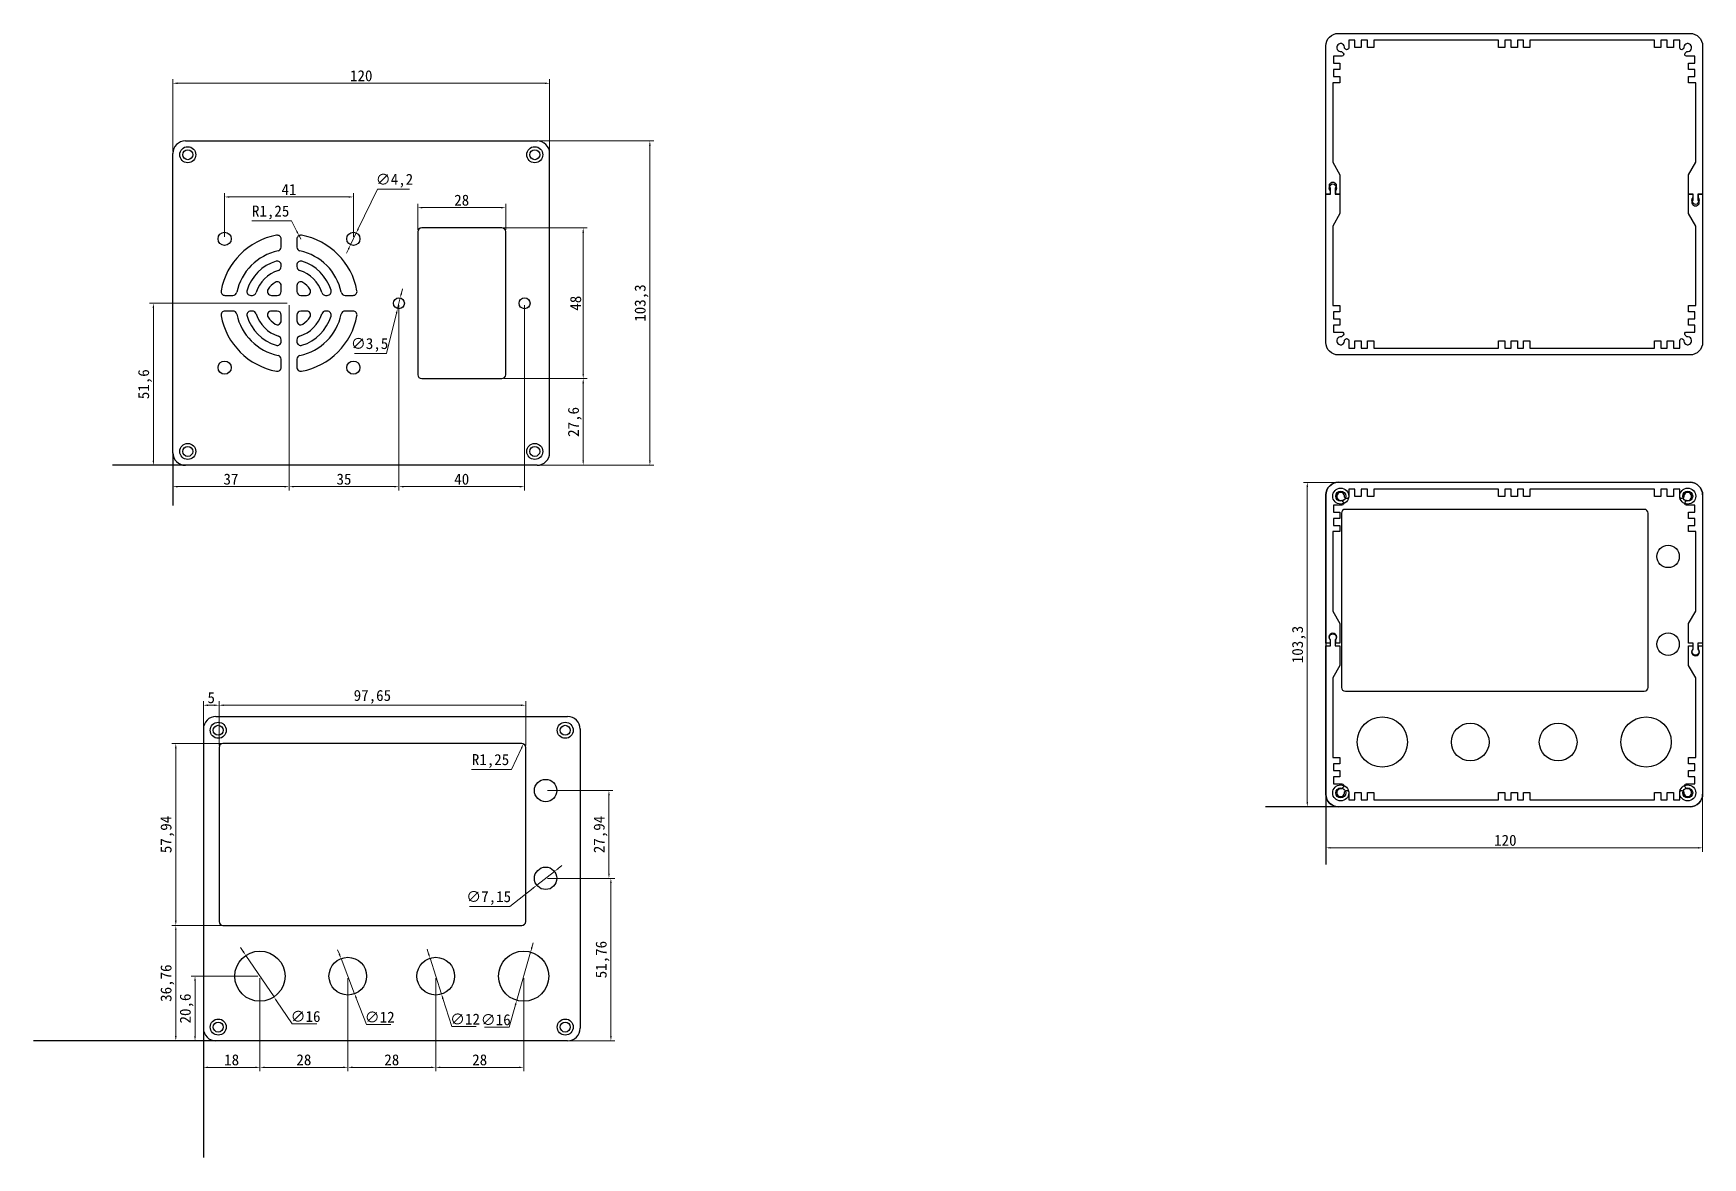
# Model space of a CAD drawing. Header units: millimetres. Extents: x 1033 to 1565, y -11271 to -10913.
import ezdxf

# ---------------------------------------------------------------- set-up
doc = ezdxf.new("R2010")
doc.units = ezdxf.units.MM
doc.layers.add('绘图层', color=7, linetype='Continuous', lineweight=30)
doc.styles.get("Standard").update_dxf_attribs({"font": ''})
doc.styles.get('Standard').set_extended_font_data('SimSun')
doc.dimstyles.new('ISO-25', dxfattribs={"dimtxt": 3.5, "dimasz": 1.5, "dimexe": 1.25, "dimexo": 0.625, "dimtad": 1, "dimtoh": 1, "dimtxsty": 'Standard', "dimcen": 1.5, "dimclrd": 1, "dimclre": 1, "dimadec": 0, "dimazin": 2, "dimtfac": 1, "dimtmove": 0, "dimatfit": 3, "dimfxl": 1, "dimlwd": 9, "dimlwe": 9, "dimarcsym": 0})

# ---------------------------------------------------------------- blocks, each defined once
blk = doc.blocks.new('*D5')
at = {"color": 1, "lineweight": 9}
for p, q in [((1077.73, -10950.49), (1077.73, -10927.49)), ((1079.23, -10928.74), (1196.23, -10928.74)), ((1197.73, -10950.49), (1197.73, -10927.49))]:
    blk.add_line(p, q, dxfattribs=at)
at = {"color": 1, "lineweight": -3}
for points in [[(1079.23, -10928.49), (1079.23, -10928.99), (1077.73, -10928.74)], [(1196.23, -10928.49), (1196.23, -10928.99), (1197.73, -10928.74)]]:
    blk.add_solid(points, dxfattribs=at)
at = {"layer": 'Defpoints', "color": 0, "lineweight": -3}
for p in [(1197.73, -10928.74), (1077.73, -10951.12), (1197.73, -10951.12)]:
    blk.add_point(p, dxfattribs=at)
at = {"color": 0, "lineweight": -3, "insert": (1137.73, -10926.37), "char_height": 3.5, "attachment_point": 5}
blk.add_mtext('120', dxfattribs=at)
blk = doc.blocks.new('*D6')
at = {"color": 1, "lineweight": 9}
for p, q in [((1194.36, -10947.09), (1230.9, -10947.09)), ((1229.65, -11048.89), (1229.65, -10948.59)), ((1194.36, -11050.39), (1230.9, -11050.39))]:
    blk.add_line(p, q, dxfattribs=at)
at = {"color": 1, "lineweight": -3}
for points in [[(1229.4, -10948.59), (1229.9, -10948.59), (1229.65, -10947.09)], [(1229.4, -11048.89), (1229.9, -11048.89), (1229.65, -11050.39)]]:
    blk.add_solid(points, dxfattribs=at)
at = {"layer": 'Defpoints', "color": 0, "lineweight": -3}
for p in [(1193.73, -10947.09), (1229.65, -10947.09), (1193.73, -11050.39)]:
    blk.add_point(p, dxfattribs=at)
at = {"color": 0, "lineweight": -3, "insert": (1226.98, -10998.74), "char_height": 3.5, "attachment_point": 5, "rotation": 90}
blk.add_mtext('103,3', dxfattribs=at)
blk = doc.blocks.new('*D19')
at = {"color": 1, "lineweight": 9}
for p, q in [((1444.89, -11155.73), (1444.89, -11173.47)), ((1564.89, -11155.73), (1564.89, -11173.47)), ((1563.39, -11172.22), (1446.39, -11172.22))]:
    blk.add_line(p, q, dxfattribs=at)
at = {"color": 1, "lineweight": -3}
for points in [[(1446.39, -11171.97), (1446.39, -11172.47), (1444.89, -11172.22)], [(1563.39, -11171.97), (1563.39, -11172.47), (1564.89, -11172.22)]]:
    blk.add_solid(points, dxfattribs=at)
at = {"layer": 'Defpoints', "color": 0, "lineweight": -3}
for p in [(1444.89, -11155.1), (1564.89, -11155.1), (1444.89, -11172.22)]:
    blk.add_point(p, dxfattribs=at)
at = {"color": 0, "lineweight": -3, "insert": (1502.07, -11169.85), "char_height": 3.5, "attachment_point": 5}
blk.add_mtext('120', dxfattribs=at)
blk = doc.blocks.new('*D20')
at = {"color": 1, "lineweight": 9}
for p, q in [((1448.27, -11055.83), (1437.75, -11055.83)), ((1439, -11057.33), (1439, -11157.63)), ((1448.27, -11159.13), (1437.75, -11159.13))]:
    blk.add_line(p, q, dxfattribs=at)
at = {"color": 1, "lineweight": -3}
for points in [[(1438.75, -11057.33), (1439.25, -11057.33), (1439, -11055.83)], [(1438.75, -11157.63), (1439.25, -11157.63), (1439, -11159.13)]]:
    blk.add_solid(points, dxfattribs=at)
at = {"layer": 'Defpoints', "color": 0, "lineweight": -3}
for p in [(1448.89, -11055.83), (1439, -11159.13), (1448.89, -11159.13)]:
    blk.add_point(p, dxfattribs=at)
at = {"color": 0, "lineweight": -3, "insert": (1436.33, -11107.48), "char_height": 3.5, "attachment_point": 5, "rotation": 90}
blk.add_mtext('103,3', dxfattribs=at)
blk = doc.blocks.new('*D21')
at = {"color": 1, "lineweight": 9}
for p, q in [((1114.73, -10999.42), (1114.73, -11058.45)), ((1077.73, -11047.12), (1077.73, -11058.45)), ((1079.23, -11057.2), (1113.23, -11057.2))]:
    blk.add_line(p, q, dxfattribs=at)
at = {"color": 1, "lineweight": -3}
for points in [[(1079.23, -11056.95), (1079.23, -11057.45), (1077.73, -11057.2)], [(1113.23, -11056.95), (1113.23, -11057.45), (1114.73, -11057.2)]]:
    blk.add_solid(points, dxfattribs=at)
at = {"layer": 'Defpoints', "color": 0, "lineweight": -3}
for p in [(1114.73, -10998.79), (1077.73, -11046.49), (1114.73, -11057.2)]:
    blk.add_point(p, dxfattribs=at)
at = {"color": 0, "lineweight": -3, "insert": (1096.23, -11054.83), "char_height": 3.5, "attachment_point": 5}
blk.add_mtext('37', dxfattribs=at)
blk = doc.blocks.new('*D22')
at = {"color": 1, "lineweight": 9}
for p, q in [((1114.73, -10999.42), (1114.73, -11058.45)), ((1149.73, -10999.42), (1149.73, -11058.45)), ((1116.23, -11057.2), (1148.23, -11057.2))]:
    blk.add_line(p, q, dxfattribs=at)
at = {"color": 1, "lineweight": -3}
for points in [[(1116.23, -11056.95), (1116.23, -11057.45), (1114.73, -11057.2)], [(1148.23, -11056.95), (1148.23, -11057.45), (1149.73, -11057.2)]]:
    blk.add_solid(points, dxfattribs=at)
at = {"layer": 'Defpoints', "color": 0, "lineweight": -3}
for p in [(1114.73, -10998.79), (1149.73, -10998.79), (1149.73, -11057.2)]:
    blk.add_point(p, dxfattribs=at)
at = {"color": 0, "lineweight": -3, "insert": (1132.23, -11054.83), "char_height": 3.5, "attachment_point": 5}
blk.add_mtext('35', dxfattribs=at)
blk = doc.blocks.new('*D23')
at = {"color": 1, "lineweight": 9}
for p, q in [((1149.73, -10999.42), (1149.73, -11058.45)), ((1189.73, -10999.42), (1189.73, -11058.45)), ((1151.23, -11057.2), (1188.23, -11057.2))]:
    blk.add_line(p, q, dxfattribs=at)
at = {"color": 1, "lineweight": -3}
for points in [[(1151.23, -11056.95), (1151.23, -11057.45), (1149.73, -11057.2)], [(1188.23, -11056.95), (1188.23, -11057.45), (1189.73, -11057.2)]]:
    blk.add_solid(points, dxfattribs=at)
at = {"layer": 'Defpoints', "color": 0, "lineweight": -3}
for p in [(1149.73, -10998.79), (1189.73, -10998.79), (1189.73, -11057.2)]:
    blk.add_point(p, dxfattribs=at)
at = {"color": 0, "lineweight": -3, "insert": (1169.73, -11054.83), "char_height": 3.5, "attachment_point": 5}
blk.add_mtext('40', dxfattribs=at)
blk = doc.blocks.new('*D24')
at = {"color": 1, "lineweight": 9}
for p, q in [((1114.11, -10998.79), (1070.29, -10998.79)), ((1071.54, -11048.89), (1071.54, -11000.29)), ((1081.11, -11050.39), (1070.29, -11050.39))]:
    blk.add_line(p, q, dxfattribs=at)
at = {"color": 1, "lineweight": -3}
for points in [[(1071.29, -11000.29), (1071.79, -11000.29), (1071.54, -10998.79)], [(1071.29, -11048.89), (1071.79, -11048.89), (1071.54, -11050.39)]]:
    blk.add_solid(points, dxfattribs=at)
at = {"layer": 'Defpoints', "color": 0, "lineweight": -3}
for p in [(1071.54, -10998.79), (1114.73, -10998.79), (1081.73, -11050.39)]:
    blk.add_point(p, dxfattribs=at)
at = {"color": 0, "lineweight": -3, "insert": (1068.87, -11024.59), "char_height": 3.5, "attachment_point": 5, "rotation": 90}
blk.add_mtext('51,6', dxfattribs=at)
blk = doc.blocks.new('*D25')
at = {"color": 1, "lineweight": 9}
for p, q in [((1094.23, -10977.67), (1094.23, -10963.7)), ((1133.73, -10964.95), (1095.73, -10964.95)), ((1135.23, -10977.67), (1135.23, -10963.7))]:
    blk.add_line(p, q, dxfattribs=at)
at = {"color": 1, "lineweight": -3}
for points in [[(1095.73, -10964.7), (1095.73, -10965.2), (1094.23, -10964.95)], [(1133.73, -10964.7), (1133.73, -10965.2), (1135.23, -10964.95)]]:
    blk.add_solid(points, dxfattribs=at)
at = {"layer": 'Defpoints', "color": 0, "lineweight": -3}
for p in [(1094.23, -10964.95), (1094.23, -10978.29), (1135.23, -10978.29)]:
    blk.add_point(p, dxfattribs=at)
at = {"color": 0, "lineweight": -3, "insert": (1114.73, -10962.57), "char_height": 3.5, "attachment_point": 5}
blk.add_mtext('41', dxfattribs=at)
blk = doc.blocks.new('*D26')
at = {"color": 1, "lineweight": 9}
for p, q in [((1183.11, -11022.79), (1209.66, -11022.79)), ((1208.41, -11048.89), (1208.41, -11024.29)), ((1194.36, -11050.39), (1209.66, -11050.39))]:
    blk.add_line(p, q, dxfattribs=at)
at = {"color": 1, "lineweight": -3}
for points in [[(1208.16, -11024.29), (1208.66, -11024.29), (1208.41, -11022.79)], [(1208.16, -11048.89), (1208.66, -11048.89), (1208.41, -11050.39)]]:
    blk.add_solid(points, dxfattribs=at)
at = {"layer": 'Defpoints', "color": 0, "lineweight": -3}
for p in [(1182.48, -11022.79), (1208.41, -11022.79), (1193.73, -11050.39)]:
    blk.add_point(p, dxfattribs=at)
at = {"color": 0, "lineweight": -3, "insert": (1205.74, -11036.59), "char_height": 3.5, "attachment_point": 5, "rotation": 90}
blk.add_mtext('27,6', dxfattribs=at)
blk = doc.blocks.new('*D27')
at = {"color": 1, "lineweight": 9}
for p, q in [((1183.11, -10974.79), (1209.66, -10974.79)), ((1208.41, -11021.29), (1208.41, -10976.29)), ((1183.11, -11022.79), (1209.66, -11022.79))]:
    blk.add_line(p, q, dxfattribs=at)
at = {"color": 1, "lineweight": -3}
for points in [[(1208.16, -10976.29), (1208.66, -10976.29), (1208.41, -10974.79)], [(1208.16, -11021.29), (1208.66, -11021.29), (1208.41, -11022.79)]]:
    blk.add_solid(points, dxfattribs=at)
at = {"layer": 'Defpoints', "color": 0, "lineweight": -3}
for p in [(1182.48, -10974.79), (1208.41, -10974.79), (1182.48, -11022.79)]:
    blk.add_point(p, dxfattribs=at)
at = {"color": 0, "lineweight": -3, "insert": (1206.03, -10998.79), "char_height": 3.5, "attachment_point": 5, "rotation": 90}
blk.add_mtext('48', dxfattribs=at)
blk = doc.blocks.new('*D28')
at = {"color": 1, "lineweight": 9}
for p, q in [((1155.73, -10975.42), (1155.73, -10967.11)), ((1182.23, -10968.36), (1157.23, -10968.36)), ((1183.73, -10975.42), (1183.73, -10967.11))]:
    blk.add_line(p, q, dxfattribs=at)
at = {"color": 1, "lineweight": -3}
for points in [[(1157.23, -10968.11), (1157.23, -10968.61), (1155.73, -10968.36)], [(1182.23, -10968.11), (1182.23, -10968.61), (1183.73, -10968.36)]]:
    blk.add_solid(points, dxfattribs=at)
at = {"layer": 'Defpoints', "color": 0, "lineweight": -3}
for p in [(1155.73, -10968.36), (1155.73, -10976.04), (1183.73, -10976.04)]:
    blk.add_point(p, dxfattribs=at)
at = {"color": 0, "lineweight": -3, "insert": (1169.73, -10965.99), "char_height": 3.5, "attachment_point": 5}
blk.add_mtext('28', dxfattribs=at)
blk = doc.blocks.new('*D29')
at = {"color": 1, "lineweight": 9}
for p, q in [((1142.87, -10962.46), (1136.8, -10975.05)), ((1153.14, -10962.46), (1142.87, -10962.46)), ((1134.32, -10980.18), (1136.14, -10976.4)), ((1133.67, -10981.54), (1133.02, -10982.89))]:
    blk.add_line(p, q, dxfattribs=at)
at = {"color": 1, "lineweight": -3}
for points in [[(1136.57, -10974.94), (1137.02, -10975.16), (1136.14, -10976.4)], [(1133.44, -10981.43), (1133.89, -10981.64), (1134.32, -10980.18)]]:
    blk.add_solid(points, dxfattribs=at)
at = {"layer": 'Defpoints', "color": 0, "lineweight": -3}
for p in [(1136.14, -10976.4), (1134.32, -10980.18)]:
    blk.add_point(p, dxfattribs=at)
at = {"color": 0, "lineweight": -3, "insert": (1148.31, -10959.79), "char_height": 3.5, "attachment_point": 5}
blk.add_mtext('∅4,2', dxfattribs=at)
blk = doc.blocks.new('*D30')
at = {"color": 1, "lineweight": 9}
for p, q in [((1150.15, -10997.09), (1149.32, -11000.49)), ((1150.51, -10995.64), (1150.86, -10994.18)), ((1145.82, -11014.75), (1148.96, -11001.95)), ((1135.56, -11014.75), (1145.82, -11014.75))]:
    blk.add_line(p, q, dxfattribs=at)
at = {"color": 1, "lineweight": -3}
for points in [[(1150.26, -10995.58), (1150.75, -10995.7), (1150.15, -10997.09)], [(1148.72, -11001.89), (1149.2, -11002.01), (1149.32, -11000.49)]]:
    blk.add_solid(points, dxfattribs=at)
at = {"layer": 'Defpoints', "color": 0, "lineweight": -3}
for p in [(1150.15, -10997.09), (1149.32, -11000.49)]:
    blk.add_point(p, dxfattribs=at)
at = {"color": 0, "lineweight": -3, "insert": (1140.38, -11012.08), "char_height": 3.5, "attachment_point": 5}
blk.add_mtext('∅3,5', dxfattribs=at)
blk = doc.blocks.new('*D31')
at = {"color": 1, "lineweight": 9}
for p, q in [((1102.86, -10972.55), (1115.53, -10972.55)), ((1115.53, -10972.55), (1117.24, -10975.93)), ((1118.48, -10978.38), (1117.92, -10977.27))]:
    blk.add_line(p, q, dxfattribs=at)
at = {"color": 1, "lineweight": -3}
blk.add_solid([(1117.46, -10975.82), (1117.02, -10976.04), (1117.92, -10977.27)], dxfattribs=at)
at = {"layer": 'Defpoints', "color": 0, "lineweight": -3}
for p in [(1117.92, -10977.27), (1118.48, -10978.38)]:
    blk.add_point(p, dxfattribs=at)
at = {"color": 0, "lineweight": -3, "insert": (1108.88, -10969.88), "char_height": 3.5, "attachment_point": 5}
blk.add_mtext('R1,25', dxfattribs=at)
blk = doc.blocks.new('*D33')
at = {"color": 1, "lineweight": 9}
for p, q in [((1105.46, -11213.72), (1105.46, -11243.39)), ((1087.46, -11230.32), (1087.46, -11243.39)), ((1088.96, -11242.14), (1103.96, -11242.14))]:
    blk.add_line(p, q, dxfattribs=at)
at = {"color": 1, "lineweight": -3}
for points in [[(1088.96, -11241.89), (1088.96, -11242.39), (1087.46, -11242.14)], [(1103.96, -11241.89), (1103.96, -11242.39), (1105.46, -11242.14)]]:
    blk.add_solid(points, dxfattribs=at)
at = {"layer": 'Defpoints', "color": 0, "lineweight": -3}
for p in [(1105.46, -11213.1), (1087.46, -11229.7), (1105.46, -11242.14)]:
    blk.add_point(p, dxfattribs=at)
at = {"color": 0, "lineweight": -3, "insert": (1096.46, -11239.76), "char_height": 3.5, "attachment_point": 5}
blk.add_mtext('18', dxfattribs=at)
blk = doc.blocks.new('*D34')
at = {"color": 1, "lineweight": 9}
for p, q in [((1105.46, -11213.72), (1105.46, -11243.39)), ((1133.46, -11213.72), (1133.46, -11243.39)), ((1106.96, -11242.14), (1131.96, -11242.14))]:
    blk.add_line(p, q, dxfattribs=at)
at = {"color": 1, "lineweight": -3}
for points in [[(1106.96, -11241.89), (1106.96, -11242.39), (1105.46, -11242.14)], [(1131.96, -11241.89), (1131.96, -11242.39), (1133.46, -11242.14)]]:
    blk.add_solid(points, dxfattribs=at)
at = {"layer": 'Defpoints', "color": 0, "lineweight": -3}
for p in [(1105.46, -11213.1), (1133.46, -11213.1), (1133.46, -11242.14)]:
    blk.add_point(p, dxfattribs=at)
at = {"color": 0, "lineweight": -3, "insert": (1119.46, -11239.76), "char_height": 3.5, "attachment_point": 5}
blk.add_mtext('28', dxfattribs=at)
blk = doc.blocks.new('*D35')
at = {"color": 1, "lineweight": 9}
for p, q in [((1133.46, -11213.72), (1133.46, -11243.39)), ((1161.46, -11213.72), (1161.46, -11243.39)), ((1134.96, -11242.14), (1159.96, -11242.14))]:
    blk.add_line(p, q, dxfattribs=at)
at = {"color": 1, "lineweight": -3}
for points in [[(1134.96, -11241.89), (1134.96, -11242.39), (1133.46, -11242.14)], [(1159.96, -11241.89), (1159.96, -11242.39), (1161.46, -11242.14)]]:
    blk.add_solid(points, dxfattribs=at)
at = {"layer": 'Defpoints', "color": 0, "lineweight": -3}
for p in [(1133.46, -11213.1), (1161.46, -11213.1), (1161.46, -11242.14)]:
    blk.add_point(p, dxfattribs=at)
at = {"color": 0, "lineweight": -3, "insert": (1147.46, -11239.76), "char_height": 3.5, "attachment_point": 5}
blk.add_mtext('28', dxfattribs=at)
blk = doc.blocks.new('*D36')
at = {"color": 1, "lineweight": 9}
for p, q in [((1161.46, -11213.72), (1161.46, -11243.39)), ((1189.46, -11213.72), (1189.46, -11243.39)), ((1162.96, -11242.14), (1187.96, -11242.14))]:
    blk.add_line(p, q, dxfattribs=at)
at = {"color": 1, "lineweight": -3}
for points in [[(1162.96, -11241.89), (1162.96, -11242.39), (1161.46, -11242.14)], [(1187.96, -11241.89), (1187.96, -11242.39), (1189.46, -11242.14)]]:
    blk.add_solid(points, dxfattribs=at)
at = {"layer": 'Defpoints', "color": 0, "lineweight": -3}
for p in [(1161.46, -11213.1), (1189.46, -11213.1), (1189.46, -11242.14)]:
    blk.add_point(p, dxfattribs=at)
at = {"color": 0, "lineweight": -3, "insert": (1175.46, -11239.76), "char_height": 3.5, "attachment_point": 5}
blk.add_mtext('28', dxfattribs=at)
blk = doc.blocks.new('*D37')
at = {"color": 1, "lineweight": 9}
for p, q in [((1104.83, -11213.1), (1083.55, -11213.1)), ((1084.8, -11232.2), (1084.8, -11214.6)), ((1090.83, -11233.7), (1083.55, -11233.7))]:
    blk.add_line(p, q, dxfattribs=at)
at = {"color": 1, "lineweight": -3}
for points in [[(1084.55, -11214.6), (1085.05, -11214.6), (1084.8, -11213.1)], [(1084.55, -11232.2), (1085.05, -11232.2), (1084.8, -11233.7)]]:
    blk.add_solid(points, dxfattribs=at)
at = {"layer": 'Defpoints', "color": 0, "lineweight": -3}
for p in [(1084.8, -11213.1), (1105.46, -11213.1), (1091.46, -11233.7)]:
    blk.add_point(p, dxfattribs=at)
at = {"color": 0, "lineweight": -3, "insert": (1082.13, -11223.4), "char_height": 3.5, "attachment_point": 5, "rotation": 90}
blk.add_mtext('20,6', dxfattribs=at)
blk = doc.blocks.new('*D38')
at = {"color": 1, "lineweight": 9}
for p, q in [((1093.08, -11196.94), (1077.43, -11196.94)), ((1078.68, -11232.2), (1078.68, -11198.44)), ((1090.83, -11233.7), (1077.43, -11233.7))]:
    blk.add_line(p, q, dxfattribs=at)
at = {"color": 1, "lineweight": -3}
for points in [[(1078.43, -11198.44), (1078.93, -11198.44), (1078.68, -11196.94)], [(1078.43, -11232.2), (1078.93, -11232.2), (1078.68, -11233.7)]]:
    blk.add_solid(points, dxfattribs=at)
at = {"layer": 'Defpoints', "color": 0, "lineweight": -3}
for p in [(1078.68, -11196.94), (1093.71, -11196.94), (1091.46, -11233.7)]:
    blk.add_point(p, dxfattribs=at)
at = {"color": 0, "lineweight": -3, "insert": (1076.01, -11215.32), "char_height": 3.5, "attachment_point": 5, "rotation": 90}
blk.add_mtext('36,76', dxfattribs=at)
blk = doc.blocks.new('*D39')
at = {"color": 1, "lineweight": 9}
for p, q in [((1093.08, -11139), (1077.43, -11139)), ((1078.68, -11195.44), (1078.68, -11140.5)), ((1093.08, -11196.94), (1077.43, -11196.94))]:
    blk.add_line(p, q, dxfattribs=at)
at = {"color": 1, "lineweight": -3}
for points in [[(1078.43, -11140.5), (1078.93, -11140.5), (1078.68, -11139)], [(1078.43, -11195.44), (1078.93, -11195.44), (1078.68, -11196.94)]]:
    blk.add_solid(points, dxfattribs=at)
at = {"layer": 'Defpoints', "color": 0, "lineweight": -3}
for p in [(1078.68, -11139), (1093.71, -11139), (1093.71, -11196.94)]:
    blk.add_point(p, dxfattribs=at)
at = {"color": 0, "lineweight": -3, "insert": (1076.01, -11167.97), "char_height": 3.5, "attachment_point": 5, "rotation": 90}
blk.add_mtext('57,94', dxfattribs=at)
blk = doc.blocks.new('*D40')
at = {"color": 1, "lineweight": 9}
for p, q in [((1087.46, -11133.67), (1087.46, -11125.56)), ((1092.46, -11139.62), (1092.46, -11125.56)), ((1088.96, -11126.81), (1090.96, -11126.81))]:
    blk.add_line(p, q, dxfattribs=at)
at = {"color": 1, "lineweight": -3}
for points in [[(1088.96, -11126.56), (1088.96, -11127.06), (1087.46, -11126.81)], [(1090.96, -11126.56), (1090.96, -11127.06), (1092.46, -11126.81)]]:
    blk.add_solid(points, dxfattribs=at)
at = {"layer": 'Defpoints', "color": 0, "lineweight": -3}
for p in [(1092.46, -11126.81), (1087.46, -11134.3), (1092.46, -11140.25)]:
    blk.add_point(p, dxfattribs=at)
at = {"color": 0, "lineweight": -3, "insert": (1089.96, -11124.43), "char_height": 3.5, "attachment_point": 5}
blk.add_mtext('5', dxfattribs=at)
blk = doc.blocks.new('*D41')
at = {"color": 1, "lineweight": 9}
for p, q in [((1092.46, -11139.62), (1092.46, -11125.56)), ((1190.11, -11139.62), (1190.11, -11125.56)), ((1093.96, -11126.81), (1188.61, -11126.81))]:
    blk.add_line(p, q, dxfattribs=at)
at = {"color": 1, "lineweight": -3}
for points in [[(1093.96, -11126.56), (1093.96, -11127.06), (1092.46, -11126.81)], [(1188.61, -11126.56), (1188.61, -11127.06), (1190.11, -11126.81)]]:
    blk.add_solid(points, dxfattribs=at)
at = {"layer": 'Defpoints', "color": 0, "lineweight": -3}
for p in [(1190.11, -11126.81), (1092.46, -11140.25), (1190.11, -11140.25)]:
    blk.add_point(p, dxfattribs=at)
at = {"color": 0, "lineweight": -3, "insert": (1141.28, -11124.14), "char_height": 3.5, "attachment_point": 5}
blk.add_mtext('97,65', dxfattribs=at)
blk = doc.blocks.new('*D42')
at = {"color": 1, "lineweight": 9}
for p, q in [((1185.54, -11147.24), (1188.75, -11140.47)), ((1172.87, -11147.24), (1185.54, -11147.24))]:
    blk.add_line(p, q, dxfattribs=at)
at = {"color": 1, "lineweight": -3}
blk.add_solid([(1188.53, -11140.36), (1188.98, -11140.58), (1189.39, -11139.12)], dxfattribs=at)
at = {"layer": 'Defpoints', "color": 0, "lineweight": -3}
for p in [(1188.86, -11140.25), (1189.39, -11139.12)]:
    blk.add_point(p, dxfattribs=at)
at = {"color": 0, "lineweight": -3, "insert": (1178.9, -11144.57), "char_height": 3.5, "attachment_point": 5}
blk.add_mtext('R1,25', dxfattribs=at)
blk = doc.blocks.new('*D43')
at = {"color": 1, "lineweight": 9}
for p, q in [((1197.08, -11181.94), (1218.49, -11181.94)), ((1217.24, -11232.2), (1217.24, -11183.44)), ((1204.08, -11233.7), (1218.49, -11233.7))]:
    blk.add_line(p, q, dxfattribs=at)
at = {"color": 1, "lineweight": -3}
for points in [[(1216.99, -11183.44), (1217.49, -11183.44), (1217.24, -11181.94)], [(1216.99, -11232.2), (1217.49, -11232.2), (1217.24, -11233.7)]]:
    blk.add_solid(points, dxfattribs=at)
at = {"layer": 'Defpoints', "color": 0, "lineweight": -3}
for p in [(1196.46, -11181.94), (1217.24, -11181.94), (1203.46, -11233.7)]:
    blk.add_point(p, dxfattribs=at)
at = {"color": 0, "lineweight": -3, "insert": (1214.57, -11207.82), "char_height": 3.5, "attachment_point": 5, "rotation": 90}
blk.add_mtext('51,76', dxfattribs=at)
blk = doc.blocks.new('*D44')
at = {"color": 1, "lineweight": 9}
for p, q in [((1197.08, -11154), (1217.86, -11154)), ((1216.61, -11180.44), (1216.61, -11155.5)), ((1197.08, -11181.94), (1217.86, -11181.94))]:
    blk.add_line(p, q, dxfattribs=at)
at = {"color": 1, "lineweight": -3}
for points in [[(1216.36, -11155.5), (1216.86, -11155.5), (1216.61, -11154)], [(1216.36, -11180.44), (1216.86, -11180.44), (1216.61, -11181.94)]]:
    blk.add_solid(points, dxfattribs=at)
at = {"layer": 'Defpoints', "color": 0, "lineweight": -3}
for p in [(1196.46, -11154), (1216.61, -11154), (1196.46, -11181.94)]:
    blk.add_point(p, dxfattribs=at)
at = {"color": 0, "lineweight": -3, "insert": (1213.94, -11167.97), "char_height": 3.5, "attachment_point": 5, "rotation": 90}
blk.add_mtext('27,94', dxfattribs=at)
blk = doc.blocks.new('*D45')
at = {"color": 1, "lineweight": 9}
for p, q in [((1100.13, -11205.23), (1099.29, -11203.99)), ((1100.97, -11206.47), (1109.95, -11219.72)), ((1115.77, -11228.31), (1110.79, -11220.96)), ((1123.59, -11228.31), (1115.77, -11228.31))]:
    blk.add_line(p, q, dxfattribs=at)
at = {"color": 1, "lineweight": -3}
for points in [[(1100.34, -11205.09), (1099.92, -11205.37), (1100.97, -11206.47)], [(1110.99, -11220.82), (1110.58, -11221.1), (1109.95, -11219.72)]]:
    blk.add_solid(points, dxfattribs=at)
at = {"layer": 'Defpoints', "color": 0, "lineweight": -3}
for p in [(1100.97, -11206.47), (1109.95, -11219.72)]:
    blk.add_point(p, dxfattribs=at)
at = {"color": 0, "lineweight": -3, "insert": (1119.99, -11225.94), "char_height": 3.5, "attachment_point": 5}
blk.add_mtext('∅16', dxfattribs=at)
blk = doc.blocks.new('*D46')
at = {"color": 1, "lineweight": 9}
for p, q in [((1130.76, -11206.1), (1130.22, -11204.7)), ((1131.3, -11207.5), (1135.62, -11218.69)), ((1139.4, -11228.52), (1136.15, -11220.09)), ((1147.16, -11228.52), (1139.4, -11228.52))]:
    blk.add_line(p, q, dxfattribs=at)
at = {"color": 1, "lineweight": -3}
for points in [[(1131, -11206.01), (1130.53, -11206.19), (1131.3, -11207.5)], [(1136.39, -11220), (1135.92, -11220.18), (1135.62, -11218.69)]]:
    blk.add_solid(points, dxfattribs=at)
at = {"layer": 'Defpoints', "color": 0, "lineweight": -3}
for p in [(1131.3, -11207.5), (1135.62, -11218.69)]:
    blk.add_point(p, dxfattribs=at)
at = {"color": 0, "lineweight": -3, "insert": (1143.6, -11226.14), "char_height": 3.5, "attachment_point": 5}
blk.add_mtext('∅12', dxfattribs=at)
blk = doc.blocks.new('*D47')
at = {"color": 1, "lineweight": 9}
for p, q in [((1159.17, -11205.95), (1158.72, -11204.52)), ((1159.63, -11207.38), (1163.29, -11218.81)), ((1166.59, -11229.15), (1163.74, -11220.24)), ((1174.35, -11229.15), (1166.59, -11229.15))]:
    blk.add_line(p, q, dxfattribs=at)
at = {"color": 1, "lineweight": -3}
for points in [[(1159.41, -11205.88), (1158.94, -11206.03), (1159.63, -11207.38)], [(1163.98, -11220.16), (1163.5, -11220.32), (1163.29, -11218.81)]]:
    blk.add_solid(points, dxfattribs=at)
at = {"layer": 'Defpoints', "color": 0, "lineweight": -3}
for p in [(1159.63, -11207.38), (1163.29, -11218.81)]:
    blk.add_point(p, dxfattribs=at)
at = {"color": 0, "lineweight": -3, "insert": (1170.79, -11226.77), "char_height": 3.5, "attachment_point": 5}
blk.add_mtext('∅12', dxfattribs=at)
blk = doc.blocks.new('*D48')
at = {"color": 1, "lineweight": 9}
for p, q in [((1191.67, -11205.41), (1187.25, -11220.78)), ((1192.08, -11203.96), (1192.5, -11202.52)), ((1184.79, -11229.36), (1186.84, -11222.23)), ((1176.96, -11229.36), (1184.79, -11229.36))]:
    blk.add_line(p, q, dxfattribs=at)
at = {"color": 1, "lineweight": -3}
for points in [[(1191.84, -11203.9), (1192.32, -11204.03), (1191.67, -11205.41)], [(1186.59, -11222.16), (1187.08, -11222.3), (1187.25, -11220.78)]]:
    blk.add_solid(points, dxfattribs=at)
at = {"layer": 'Defpoints', "color": 0, "lineweight": -3}
for p in [(1191.67, -11205.41), (1187.25, -11220.78)]:
    blk.add_point(p, dxfattribs=at)
at = {"color": 0, "lineweight": -3, "insert": (1180.56, -11226.98), "char_height": 3.5, "attachment_point": 5}
blk.add_mtext('∅16', dxfattribs=at)
blk = doc.blocks.new('*D49')
at = {"color": 1, "lineweight": 9}
for p, q in [((1200.46, -11178.81), (1201.64, -11177.89)), ((1199.28, -11179.74), (1193.64, -11184.13)), ((1185, -11190.88), (1192.46, -11185.06)), ((1172.23, -11190.88), (1185, -11190.88))]:
    blk.add_line(p, q, dxfattribs=at)
at = {"color": 1, "lineweight": -3}
for points in [[(1200.31, -11178.62), (1200.61, -11179.01), (1199.28, -11179.74)], [(1192.3, -11184.86), (1192.61, -11185.25), (1193.64, -11184.13)]]:
    blk.add_solid(points, dxfattribs=at)
at = {"layer": 'Defpoints', "color": 0, "lineweight": -3}
for p in [(1193.64, -11184.13), (1199.28, -11179.74)]:
    blk.add_point(p, dxfattribs=at)
at = {"color": 0, "lineweight": -3, "insert": (1178.3, -11188.21), "char_height": 3.5, "attachment_point": 5}
blk.add_mtext('∅7,15', dxfattribs=at)

msp = doc.modelspace()

# ---------------------------------------------------------------- linework, layer by layer
at = {"color": 7, "linetype": 'Continuous', "lineweight": 25}
for p, q in [((1155.733, -10976.043), (1155.733, -11021.543)), ((1182.483, -10974.793), (1156.983, -10974.793)), ((1183.733, -11021.543), (1183.733, -10976.043)), ((1112.233, -10980.932), (1112.233, -10978.384)), ((1117.233, -10978.384), (1117.233, -10980.932)), ((1112.233, -10987.131), (1112.233, -10986.607)), ((1117.233, -10986.607), (1117.233, -10987.131)), ((1094.324, -10996.293), (1096.872, -10996.293)), ((1102.547, -10996.293), (1103.071, -10996.293)), ((1109.12, -10996.293), (1110.983, -10996.293)), ((1112.233, -10995.043), (1112.233, -10993.18)), ((1117.233, -10993.18), (1117.233, -10995.043)), ((1118.483, -10996.293), (1120.345, -10996.293)), ((1126.394, -10996.293), (1126.919, -10996.293)), ((1132.593, -10996.293), (1135.141, -10996.293)), ((1096.872, -11001.293), (1094.324, -11001.293)), ((1103.071, -11001.293), (1102.547, -11001.293)), ((1110.983, -11001.293), (1109.12, -11001.293)), ((1112.233, -11004.405), (1112.233, -11002.543)), ((1117.233, -11002.543), (1117.233, -11004.405)), ((1120.345, -11001.293), (1118.483, -11001.293)), ((1126.919, -11001.293), (1126.394, -11001.293)), ((1135.141, -11001.293), (1132.593, -11001.293)), ((1112.233, -11010.979), (1112.233, -11010.455)), ((1117.233, -11010.455), (1117.233, -11010.979)), ((1112.233, -11019.201), (1112.233, -11016.653)), ((1117.233, -11016.653), (1117.233, -11019.201)), ((1156.983, -11022.793), (1182.483, -11022.793)), ((1449.895, -11065.679), (1449.895, -11121.119)), ((1546.295, -11064.429), (1451.145, -11064.429)), ((1547.545, -11121.119), (1547.545, -11065.679)), ((1451.145, -11122.369), (1546.295, -11122.369)), ((1092.458, -11140.245), (1092.458, -11195.685)), ((1188.858, -11138.995), (1093.708, -11138.995)), ((1190.108, -11195.685), (1190.108, -11140.245)), ((1093.708, -11196.935), (1188.858, -11196.935))]:
    msp.add_line(p, q, dxfattribs=at)
at = {"color": 3, "lineweight": -3}
for p, q in [((1081.733, -11050.393), (1058.559, -11050.393)), ((1077.733, -11046.493), (1077.733, -11063.204)), ((1444.895, -11155.754), (1444.895, -11177.535)), ((1448.895, -11159.129), (1425.674, -11159.129)), ((1087.458, -11230.32), (1087.458, -11270.876)), ((1091.458, -11233.695), (1033.325, -11233.695))]:
    msp.add_line(p, q, dxfattribs=at)
at = {"lineweight": -3}
for points in [[(1447.395, -10924.359), (1447.395, -10926.559), (1449.395, -10926.559), (1449.395, -10928.559), (1447.095, -10928.559), (1447.095, -10953.859), (1449.395, -10957.859), (1449.395, -10964.059), (1448.045, -10964.059), (1448.045, -10963.026, 2.3527418), (1446.245, -10963.026), (1446.245, -10964.059), (1444.895, -10964.059), (1444.895, -10916.859, -0.4142136), (1448.895, -10912.859), (1560.895, -10912.859, -0.4142136), (1564.895, -10916.859), (1564.895, -10964.059), (1563.395, -10964.059), (1563.395, -10966.004, -2.5395651), (1561.895, -10966.004), (1561.895, -10964.059), (1560.395, -10964.059), (1560.395, -10957.859), (1562.695, -10953.859), (1562.695, -10928.559), (1560.395, -10928.559), (1560.395, -10926.559), (1562.395, -10926.559), (1562.395, -10924.359), (1560.395, -10924.359), (1560.395, -10922.359), (1562.395, -10922.359), (1562.395, -10920.159), (1559.783, -10920.159, -0.6681786), (1559.359, -10919.135), (1559.908, -10918.586, 3.2651654), (1558.918, -10917.596), (1558.619, -10917.895, -0.6681786), (1557.595, -10917.47), (1557.595, -10915.059), (1555.595, -10915.059), (1555.595, -10917.359), (1553.595, -10917.359), (1553.595, -10915.059), (1551.595, -10915.059), (1551.595, -10917.359), (1549.595, -10917.359), (1549.595, -10915.059), (1509.895, -10915.059), (1509.895, -10917.359), (1507.895, -10917.359), (1507.895, -10915.059), (1505.895, -10915.059), (1505.895, -10917.359), (1503.895, -10917.359), (1503.895, -10915.059), (1501.895, -10915.059), (1501.895, -10917.359), (1499.895, -10917.359), (1499.895, -10915.059), (1460.195, -10915.059), (1460.195, -10917.359), (1458.195, -10917.359), (1458.195, -10915.059), (1456.195, -10915.059), (1456.195, -10917.359), (1454.195, -10917.359), (1454.195, -10915.059), (1452.195, -10915.059), (1452.195, -10917.47, -0.6681786), (1451.171, -10917.895), (1450.872, -10917.596, 3.2651654), (1449.882, -10918.586), (1450.431, -10919.135, -0.6681786), (1450.006, -10920.159), (1447.395, -10920.159), (1447.395, -10922.359), (1449.395, -10922.359), (1449.395, -10924.359)], [(1562.395, -11003.759), (1562.395, -11001.559), (1560.395, -11001.559), (1560.395, -10999.559), (1562.695, -10999.559), (1562.695, -10974.259), (1560.395, -10970.259), (1560.395, -10964.059), (1561.745, -10964.059), (1561.745, -10965.091, 2.3527418), (1563.545, -10965.091), (1563.545, -10964.059), (1564.895, -10964.059), (1564.895, -11011.259, -0.4142136), (1560.895, -11015.259), (1448.895, -11015.259, -0.4142136), (1444.895, -11011.259), (1444.895, -10964.059), (1446.395, -10964.059), (1446.395, -10962.114, -2.5395651), (1447.895, -10962.114), (1447.895, -10964.059), (1449.395, -10964.059), (1449.395, -10970.259), (1447.095, -10974.259), (1447.095, -10999.559), (1449.395, -10999.559), (1449.395, -11001.559), (1447.395, -11001.559), (1447.395, -11003.759), (1449.395, -11003.759), (1449.395, -11005.759), (1447.395, -11005.759), (1447.395, -11007.959), (1450.006, -11007.959, -0.6681786), (1450.431, -11008.983), (1449.882, -11009.532, 3.2651654), (1450.872, -11010.522), (1451.171, -11010.223, -0.6681786), (1452.195, -11010.647), (1452.195, -11013.059), (1454.195, -11013.059), (1454.195, -11010.759), (1456.195, -11010.759), (1456.195, -11013.059), (1458.195, -11013.059), (1458.195, -11010.759), (1460.195, -11010.759), (1460.195, -11013.059), (1499.895, -11013.059), (1499.895, -11010.759), (1501.895, -11010.759), (1501.895, -11013.059), (1503.895, -11013.059), (1503.895, -11010.759), (1505.895, -11010.759), (1505.895, -11013.059), (1507.895, -11013.059), (1507.895, -11010.759), (1509.895, -11010.759), (1509.895, -11013.059), (1549.595, -11013.059), (1549.595, -11010.759), (1551.595, -11010.759), (1551.595, -11013.059), (1553.595, -11013.059), (1553.595, -11010.759), (1555.595, -11010.759), (1555.595, -11013.059), (1557.595, -11013.059), (1557.595, -11010.647, -0.6681786), (1558.619, -11010.223), (1558.918, -11010.522, 3.2651654), (1559.908, -11009.532), (1559.359, -11008.983, -0.6681786), (1559.783, -11007.959), (1562.395, -11007.959), (1562.395, -11005.759), (1560.395, -11005.759), (1560.395, -11003.759)]]:
    msp.add_lwpolyline(points, format="xyb", close=True, dxfattribs=at)
at = {"color": 6, "lineweight": -3}
for points in [[(1447.395, -11067.329), (1447.395, -11069.529), (1449.395, -11069.529), (1449.395, -11071.529), (1447.095, -11071.529), (1447.095, -11096.829), (1449.395, -11100.829), (1449.395, -11107.029), (1448.045, -11107.029), (1448.045, -11105.997, 2.3527418), (1446.245, -11105.997), (1446.245, -11107.029), (1444.895, -11107.029), (1444.895, -11059.829, -0.4142136), (1448.895, -11055.829), (1560.895, -11055.829, -0.4142136), (1564.895, -11059.829), (1564.895, -11107.029), (1563.395, -11107.029), (1563.395, -11108.974, -2.5395651), (1561.895, -11108.974), (1561.895, -11107.029), (1560.395, -11107.029), (1560.395, -11100.829), (1562.695, -11096.829), (1562.695, -11071.529), (1560.395, -11071.529), (1560.395, -11069.529), (1562.395, -11069.529), (1562.395, -11067.329), (1560.395, -11067.329), (1560.395, -11065.329), (1562.395, -11065.329), (1562.395, -11063.129), (1559.783, -11063.129, -0.6681786), (1559.359, -11062.105), (1559.908, -11061.556, 3.2651654), (1558.918, -11060.566), (1558.619, -11060.865, -0.6681786), (1557.595, -11060.441), (1557.595, -11058.029), (1555.595, -11058.029), (1555.595, -11060.329), (1553.595, -11060.329), (1553.595, -11058.029), (1551.595, -11058.029), (1551.595, -11060.329), (1549.595, -11060.329), (1549.595, -11058.029), (1509.895, -11058.029), (1509.895, -11060.329), (1507.895, -11060.329), (1507.895, -11058.029), (1505.895, -11058.029), (1505.895, -11060.329), (1503.895, -11060.329), (1503.895, -11058.029), (1501.895, -11058.029), (1501.895, -11060.329), (1499.895, -11060.329), (1499.895, -11058.029), (1460.195, -11058.029), (1460.195, -11060.329), (1458.195, -11060.329), (1458.195, -11058.029), (1456.195, -11058.029), (1456.195, -11060.329), (1454.195, -11060.329), (1454.195, -11058.029), (1452.195, -11058.029), (1452.195, -11060.441, -0.6681786), (1451.171, -11060.865), (1450.872, -11060.566, 3.2651654), (1449.882, -11061.556), (1450.431, -11062.105, -0.6681786), (1450.006, -11063.129), (1447.395, -11063.129), (1447.395, -11065.329), (1449.395, -11065.329), (1449.395, -11067.329)], [(1562.395, -11147.629), (1562.395, -11145.429), (1560.395, -11145.429), (1560.395, -11143.429), (1562.695, -11143.429), (1562.695, -11118.129), (1560.395, -11114.129), (1560.395, -11107.929), (1561.745, -11107.929), (1561.745, -11108.962, 2.3527418), (1563.545, -11108.962), (1563.545, -11107.929), (1564.895, -11107.929), (1564.895, -11155.129, -0.4142136), (1560.895, -11159.129), (1448.895, -11159.129, -0.4142136), (1444.895, -11155.129), (1444.895, -11107.929), (1446.395, -11107.929), (1446.395, -11105.984, -2.5395651), (1447.895, -11105.984), (1447.895, -11107.929), (1449.395, -11107.929), (1449.395, -11114.129), (1447.095, -11118.129), (1447.095, -11143.429), (1449.395, -11143.429), (1449.395, -11145.429), (1447.395, -11145.429), (1447.395, -11147.629), (1449.395, -11147.629), (1449.395, -11149.629), (1447.395, -11149.629), (1447.395, -11151.829), (1450.006, -11151.829, -0.6681786), (1450.431, -11152.853), (1449.882, -11153.402, 3.2651654), (1450.872, -11154.392), (1451.171, -11154.093, -0.6681786), (1452.195, -11154.518), (1452.195, -11156.929), (1454.195, -11156.929), (1454.195, -11154.629), (1456.195, -11154.629), (1456.195, -11156.929), (1458.195, -11156.929), (1458.195, -11154.629), (1460.195, -11154.629), (1460.195, -11156.929), (1499.895, -11156.929), (1499.895, -11154.629), (1501.895, -11154.629), (1501.895, -11156.929), (1503.895, -11156.929), (1503.895, -11154.629), (1505.895, -11154.629), (1505.895, -11156.929), (1507.895, -11156.929), (1507.895, -11154.629), (1509.895, -11154.629), (1509.895, -11156.929), (1549.595, -11156.929), (1549.595, -11154.629), (1551.595, -11154.629), (1551.595, -11156.929), (1553.595, -11156.929), (1553.595, -11154.629), (1555.595, -11154.629), (1555.595, -11156.929), (1557.595, -11156.929), (1557.595, -11154.518, -0.6681786), (1558.619, -11154.093), (1558.918, -11154.392, 3.2651654), (1559.908, -11153.402), (1559.359, -11152.853, -0.6681786), (1559.783, -11151.829), (1562.395, -11151.829), (1562.395, -11149.629), (1560.395, -11149.629), (1560.395, -11147.629)]]:
    msp.add_lwpolyline(points, format="xyb", close=True, dxfattribs=at)
at = {"color": 7, "lineweight": -3}
for centre in [(1082.483, -10951.493), (1192.983, -10951.493), (1082.483, -11045.993), (1192.983, -11045.993), (1449.645, -11060.229), (1560.145, -11060.229), (1092.208, -11134.795), (1202.708, -11134.795), (1449.645, -11154.729), (1560.145, -11154.729), (1092.208, -11229.295), (1202.708, -11229.295)]:
    msp.add_circle(centre, 2.55, dxfattribs=at)
for centre in [(1082.483, -10951.493), (1192.983, -10951.493), (1082.483, -11045.993), (1192.983, -11045.993), (1449.645, -11060.229), (1560.145, -11060.229), (1092.208, -11134.795), (1202.708, -11134.795), (1449.645, -11154.729), (1560.145, -11154.729), (1092.208, -11229.295), (1202.708, -11229.295)]:
    msp.add_circle(centre, 1.6)
at = {"color": 7, "linetype": 'Continuous', "lineweight": 25}
for centre, radius in [((1094.233, -10978.293), 2.1), ((1135.233, -10978.293), 2.1), ((1149.733, -10998.793), 1.75), ((1189.733, -10998.793), 1.75), ((1094.233, -11019.293), 2.1), ((1135.233, -11019.293), 2.1), ((1553.895, -11079.429), 3.575), ((1553.895, -11107.369), 3.575), ((1462.895, -11138.529), 8), ((1546.895, -11138.529), 8), ((1490.895, -11138.529), 6), ((1518.895, -11138.529), 6), ((1196.458, -11153.995), 3.575), ((1196.458, -11181.935), 3.575), ((1105.458, -11213.095), 8), ((1189.458, -11213.095), 8), ((1133.458, -11213.095), 6), ((1161.458, -11213.095), 6)]:
    msp.add_circle(centre, radius, dxfattribs=at)
for centre, radius, start, end in [((1156.983, -10976.043), 1.25, 90, 180), ((1182.483, -10976.043), 1.25, 0, 90), ((1114.733, -10998.793), 22, 100.41187, 169.58813), ((1114.733, -10998.793), 17, 101.85757, 168.14243), ((1110.983, -10978.384), 1.25, 0, 100.41187), ((1110.983, -10980.932), 1.25, 281.85757, 0), ((1118.483, -10978.384), 1.25, 79.58813, 180), ((1118.483, -10980.932), 1.25, 180, 258.14243), ((1114.733, -10998.793), 17, 11.85757, 78.14243), ((1114.733, -10998.793), 22, 10.41187, 79.58813), ((1114.733, -10998.793), 14, 107.10464, 162.89536), ((1110.983, -10986.607), 1.25, 0, 107.10464), ((1110.983, -10987.131), 1.25, 287.82571, 0), ((1118.483, -10986.607), 1.25, 72.89536, 180), ((1118.483, -10987.131), 1.25, 180, 252.17429), ((1114.733, -10998.793), 14, 17.10464, 72.89536), ((1114.733, -10998.793), 11, 107.82571, 162.17429), ((1114.733, -10998.793), 8, 123.74899, 146.25101), ((1110.983, -10993.18), 1.25, 0, 123.74899), ((1118.483, -10993.18), 1.25, 56.25101, 180), ((1114.733, -10998.793), 11, 17.82571, 72.17429), ((1114.733, -10998.793), 8, 33.74899, 56.25101), ((1094.324, -10995.043), 1.25, 169.58813, 270), ((1096.872, -10995.043), 1.25, 270, 348.14243), ((1102.547, -10995.043), 1.25, 162.89536, 270), ((1103.071, -10995.043), 1.25, 270, 342.17429), ((1109.12, -10995.043), 1.25, 146.25101, 270), ((1110.983, -10995.043), 1.25, 270, 0), ((1118.483, -10995.043), 1.25, 180, 270), ((1120.345, -10995.043), 1.25, 270, 33.74899), ((1126.394, -10995.043), 1.25, 197.82571, 270), ((1126.919, -10995.043), 1.25, 270, 17.10464), ((1132.593, -10995.043), 1.25, 191.85757, 270), ((1135.141, -10995.043), 1.25, 270, 10.41187), ((1094.324, -11002.543), 1.25, 90, 190.41187), ((1114.733, -10998.793), 22, 190.41187, 259.58813), ((1096.872, -11002.543), 1.25, 11.85757, 90), ((1114.733, -10998.793), 17, 191.85757, 258.14243), ((1102.547, -11002.543), 1.25, 90, 197.10464), ((1114.733, -10998.793), 14, 197.10464, 252.89536), ((1103.071, -11002.543), 1.25, 17.82571, 90), ((1114.733, -10998.793), 11, 197.82571, 252.17429), ((1109.12, -11002.543), 1.25, 90, 213.74899), ((1114.733, -10998.793), 8, 213.74899, 236.25101), ((1110.983, -11002.543), 1.25, 0, 90), ((1118.483, -11002.543), 1.25, 90, 180), ((1114.733, -10998.793), 11, 287.82571, 342.17429), ((1114.733, -10998.793), 17, 281.85757, 348.14243), ((1114.733, -10998.793), 22, 280.41187, 349.58813), ((1114.733, -10998.793), 14, 287.10464, 342.89536), ((1114.733, -10998.793), 8, 303.74899, 326.25101), ((1120.345, -11002.543), 1.25, 326.25101, 90), ((1126.394, -11002.543), 1.25, 90, 162.17429), ((1126.919, -11002.543), 1.25, 342.89536, 90), ((1132.593, -11002.543), 1.25, 90, 168.14243), ((1135.141, -11002.543), 1.25, 349.58813, 90), ((1110.983, -11004.405), 1.25, 236.25101, 0), ((1118.483, -11004.405), 1.25, 180, 303.74899), ((1110.983, -11010.979), 1.25, 252.89536, 0), ((1110.983, -11010.455), 1.25, 0, 72.17429), ((1118.483, -11010.455), 1.25, 107.82571, 180), ((1118.483, -11010.979), 1.25, 180, 287.10464), ((1110.983, -11019.201), 1.25, 259.58813, 0), ((1110.983, -11016.653), 1.25, 0, 78.14243), ((1118.483, -11016.653), 1.25, 101.85757, 180), ((1118.483, -11019.201), 1.25, 180, 280.41187), ((1156.983, -11021.543), 1.25, 180, 270), ((1182.483, -11021.543), 1.25, 270, 0), ((1451.145, -11065.679), 1.25, 90, 180), ((1546.295, -11065.679), 1.25, 0, 90), ((1451.145, -11121.119), 1.25, 180, 270), ((1546.295, -11121.119), 1.25, 270, 0), ((1093.708, -11140.245), 1.25, 90, 180), ((1188.858, -11140.245), 1.25, 0, 90), ((1093.708, -11195.685), 1.25, 180, 270), ((1188.858, -11195.685), 1.25, 270, 0)]:
    msp.add_arc(centre, radius, start, end, dxfattribs=at)
at = {"layer": '绘图层', "color": 0}
for p, q in [((1081.733, -10947.093), (1193.733, -10947.093)), ((1077.733, -11046.493), (1077.733, -10951.093)), ((1197.733, -11046.493), (1197.733, -10951.093)), ((1193.733, -11050.393), (1081.733, -11050.393)), ((1448.895, -11055.829), (1560.895, -11055.829)), ((1444.895, -11059.729), (1444.895, -11155.129)), ((1564.895, -11059.729), (1564.895, -11155.129)), ((1091.458, -11130.395), (1203.458, -11130.395)), ((1087.458, -11134.295), (1087.458, -11229.695)), ((1207.458, -11134.295), (1207.458, -11229.695)), ((1560.895, -11159.129), (1448.895, -11159.129)), ((1203.458, -11233.695), (1091.458, -11233.695))]:
    msp.add_line(p, q, dxfattribs=at)
for centre, start, end in [((1081.733, -10951.093), 90, 180), ((1193.733, -10951.093), 0, 90), ((1081.733, -11046.393), 180, 270), ((1193.733, -11046.393), 270, 0), ((1448.895, -11059.829), 90, 180), ((1560.895, -11059.829), 0, 90), ((1091.458, -11134.395), 90, 180), ((1203.458, -11134.395), 0, 90), ((1448.895, -11155.129), 180, 270), ((1560.895, -11155.129), 270, 0), ((1091.458, -11229.695), 180, 270), ((1203.458, -11229.695), 270, 0)]:
    msp.add_arc(centre, 4, start, end, dxfattribs=at)

# ---------------------------------------------------------------- dimensions: what is measured, and where the dimension line sits
at = {"color": 7, "lineweight": -3}
dim = msp.add_linear_dim(base=(1197.733, -10928.744), p1=(1077.733, -10951.118), p2=(1197.733, -10951.118), dimstyle='ISO-25', dxfattribs=at)
dim.commit()
dim.dimension.update_dxf_attribs({"geometry": '*D5', "text_midpoint": (1137.733, -10928.744), "dimtype": 160})
for base, p1, p2, angle, picture, middle in [((1229.645, -10947.093), (1193.733, -11050.393), (1193.733, -10947.093), 270, '*D6', (1226.977, -10998.743)), ((1438.998, -11159.129), (1448.895, -11055.829), (1448.895, -11159.129), 90, '*D20', (1436.33, -11107.479))]:
    dim = msp.add_linear_dim(base=base, p1=p1, p2=p2, angle=angle, dimstyle='ISO-25', dxfattribs=at)
    dim.commit()
    dim.dimension.update_dxf_attribs({"geometry": picture, "text_midpoint": middle})
at = {"lineweight": -3}
for base, p1, p2, picture, middle in [((1094.233, -10964.948), (1135.233, -10978.293), (1094.233, -10978.293), '*D25', (1114.733, -10962.573)), ((1155.733, -10968.364), (1183.733, -10976.043), (1155.733, -10976.043), '*D28', (1169.733, -10965.989)), ((1114.733, -11057.201), (1077.733, -11046.493), (1114.733, -10998.793), '*D21', (1096.233, -11054.826)), ((1092.458, -11126.808), (1087.458, -11134.295), (1092.458, -11140.245), '*D40', (1089.958, -11124.433)), ((1105.458, -11242.136), (1087.458, -11229.695), (1105.458, -11213.095), '*D33', (1096.458, -11239.761))]:
    dim = msp.add_linear_dim(base=base, p1=p1, p2=p2, dimstyle='ISO-25', dxfattribs=at)
    dim.commit()
    dim.dimension.update_dxf_attribs({"geometry": picture, "text_midpoint": middle})
for p1, p2, picture, middle in [((1134.32, -10980.184), (1136.145, -10976.401), '*D29', (1148.315, -10962.46)), ((1150.149, -10997.093), (1149.316, -11000.492), '*D30', (1140.377, -11014.746)), ((1199.277, -11179.737), (1193.64, -11184.134), '*D49', (1178.301, -11190.876)), ((1100.971, -11206.472), (1109.946, -11219.719), '*D45', (1119.991, -11228.311)), ((1131.301, -11207.497), (1135.616, -11218.694), '*D46', (1143.596, -11228.52)), ((1159.631, -11207.381), (1163.286, -11218.81), '*D47', (1170.785, -11229.147)), ((1191.667, -11205.407), (1187.249, -11220.784), '*D48', (1180.563, -11229.356))]:
    dim = msp.add_diameter_dim_2p(p1=p1, p2=p2, dimstyle='ISO-25', dxfattribs=at)
    dim.commit()
    dim.dimension.update_dxf_attribs({"geometry": picture, "text_midpoint": middle, "dimtype": 163})
dim = msp.add_radius_dim(center=(1118.483, -10978.384), mpoint=(1117.918, -10977.269), dimstyle='ISO-25', dxfattribs=at)
dim.commit()
dim.dimension.update_dxf_attribs({"geometry": '*D31', "text_midpoint": (1108.882, -10972.553), "dimtype": 164})
for base, p1, p2, picture, middle in [((1208.407, -10974.793), (1182.483, -11022.793), (1182.483, -10974.793), '*D27', (1206.032, -10998.793)), ((1078.679, -11138.995), (1093.708, -11196.935), (1093.708, -11138.995), '*D39', (1076.011, -11167.965))]:
    dim = msp.add_linear_dim(base=base, p1=p1, p2=p2, angle=90, dimstyle='ISO-25', override={"dimtmove": 1}, dxfattribs=at)
    dim.commit()
    dim.dimension.update_dxf_attribs({"geometry": picture, "text_midpoint": middle})
for base, p1, p2, picture, middle in [((1071.541, -10998.793), (1081.733, -11050.393), (1114.733, -10998.793), '*D24', (1068.872, -11024.593)), ((1208.407, -11022.793), (1193.733, -11050.393), (1182.483, -11022.793), '*D26', (1205.738, -11036.593)), ((1216.609, -11153.995), (1196.458, -11181.935), (1196.458, -11153.995), '*D44', (1213.941, -11167.965)), ((1217.236, -11181.935), (1203.458, -11233.695), (1196.458, -11181.935), '*D43', (1214.568, -11207.815)), ((1078.679, -11196.935), (1091.458, -11233.695), (1093.708, -11196.935), '*D38', (1076.011, -11215.315)), ((1084.798, -11213.095), (1091.458, -11233.695), (1105.458, -11213.095), '*D37', (1082.13, -11223.395))]:
    dim = msp.add_linear_dim(base=base, p1=p1, p2=p2, angle=90, dimstyle='ISO-25', dxfattribs=at)
    dim.commit()
    dim.dimension.update_dxf_attribs({"geometry": picture, "text_midpoint": middle})
for base, p1, p2, picture, middle in [((1149.733, -11057.201), (1114.733, -10998.793), (1149.733, -10998.793), '*D22', (1132.233, -11054.826)), ((1189.733, -11057.201), (1149.733, -10998.793), (1189.733, -10998.793), '*D23', (1169.733, -11054.826)), ((1190.108, -11126.808), (1092.458, -11140.245), (1190.108, -11140.245), '*D41', (1141.283, -11124.14)), ((1133.458, -11242.136), (1105.458, -11213.095), (1133.458, -11213.095), '*D34', (1119.458, -11239.761)), ((1161.458, -11242.136), (1133.458, -11213.095), (1161.458, -11213.095), '*D35', (1147.458, -11239.761)), ((1189.458, -11242.136), (1161.458, -11213.095), (1189.458, -11213.095), '*D36', (1175.458, -11239.761))]:
    dim = msp.add_linear_dim(base=base, p1=p1, p2=p2, dimstyle='ISO-25', override={"dimtmove": 1}, dxfattribs=at)
    dim.commit()
    dim.dimension.update_dxf_attribs({"geometry": picture, "text_midpoint": middle})
dim = msp.add_radius_dim(center=(1188.858, -11140.245), mpoint=(1189.394, -11139.116), dimstyle='ISO-25', override={"dimtmove": 1}, dxfattribs=at)
dim.commit()
dim.dimension.update_dxf_attribs({"geometry": '*D42', "text_midpoint": (1185.543, -11147.242), "dimtype": 164})
at = {"color": 7, "lineweight": -3}
dim = msp.add_linear_dim(base=(1444.895, -11172.224), p1=(1564.895, -11155.104), p2=(1444.895, -11155.104), angle=180, dimstyle='ISO-25', dxfattribs=at)
dim.commit()
dim.dimension.update_dxf_attribs({"geometry": '*D19', "text_midpoint": (1502.067, -11172.224), "dimtype": 160})

doc.saveas('drawing.dxf')
